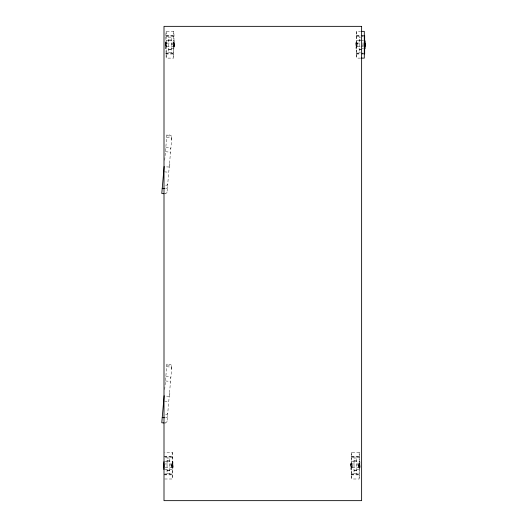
<?xml version="1.0" encoding="UTF-8"?>
<svg xmlns="http://www.w3.org/2000/svg" width="527" height="527" viewBox="0 0 527 527"><rect width="100%" height="100%" fill="white"/><g stroke="black" fill="none" stroke-linecap="round" stroke-linejoin="round"><path stroke-width="0.4" stroke-dasharray="2.63 1.98" d="M165.801 35.474L166.163 31.356L173.673 31.356L174.035 35.474L173.673 58.115L166.163 58.115L165.801 35.474L174.035 35.474M164.688 160.28L166.914 134.833C168.647 134.879 171.934 134.754 171.822 137.323L167.046 191.907L166.058 193.488L164.819 193.771A2.062 2.049 5 0 0 167.046 191.907M164.688 389.525L166.914 364.078C168.647 364.124 171.934 363.999 171.822 366.568L167.046 421.152L166.058 422.733L164.819 423.016A2.055 2.049 5 0 0 167.046 421.152M164.668 478.997L172.184 478.997L172.54 474.88L172.184 452.238L164.668 452.238M360.547 58.115L356.786 58.115L356.43 53.998L356.786 31.356L360.547 31.356M351.278 456.356L351.641 452.238L359.157 452.238L359.513 456.356L359.157 478.997L351.641 478.997L351.278 456.356L359.513 456.356M165.392 42.97L165.392 46.508M174.45 46.508L174.45 42.97M171.789 463.879L171.789 467.35M172.955 467.383L172.955 463.846M356.015 42.97L356.015 46.508M350.87 463.846L350.87 467.383M352.036 467.35L352.036 463.879M358.762 463.879L358.762 467.35M359.928 467.383L359.928 463.846M165.392 42.852L166.558 42.825L166.558 46.653L165.399 46.646M165.247 45.823L166.539 45.823M166.539 43.649L165.247 43.649M168.548 40.658L165.392 40.869L165.392 48.609L168.548 48.813M174.45 46.653L173.284 46.653L173.311 42.825M171.288 48.813L174.45 48.609L174.45 40.869L171.288 40.658M173.304 45.823L174.595 45.823M174.595 43.649L173.304 43.649M167.052 461.54L163.897 461.744M169.799 469.695L172.955 469.485L172.955 461.744L169.799 461.54M171.809 466.705L173.1 466.705M173.1 464.531L171.809 464.531M172.955 467.502L171.789 467.502M356.015 42.852L357.181 42.825L357.181 46.653L356.021 46.646M355.87 45.823L357.161 45.823M357.161 43.649L355.87 43.649M359.17 40.658L356.015 40.869L356.015 48.609L359.17 48.813M350.87 463.727L352.036 463.727M350.725 466.705L352.016 466.705M352.016 464.531L350.725 464.531M354.025 461.54L350.87 461.744L350.87 469.485L354.025 469.695M350.87 467.502L352.036 467.502M358.762 463.727L359.928 463.727M356.772 469.695L359.928 469.485L359.928 461.744L356.772 461.54M358.782 466.705L360.073 466.705M360.073 464.531L358.782 464.531M359.928 467.502L358.762 467.502M169.496 163.91L169.898 164.655L169.378 165.326M169.496 393.155L169.898 393.9L169.378 394.571M169.226 167.006L165.643 166.868M169.226 396.251L165.643 396.113M352.01 467.528L352.029 463.707M174.035 36.297L171.288 36.495L171.288 52.983L174.035 53.174M362.016 36.389L363.34 36.343M165.801 53.174L168.548 52.983L168.548 36.495L165.801 36.297M362.016 48.715L363.544 48.662M356.43 53.174L359.17 52.983L359.17 36.495L356.43 36.297M172.54 457.179L169.826 457.298L169.799 473.859L172.54 474.056M359.513 457.179L356.799 457.298L356.772 473.859L359.513 474.056M164.305 474.056L167.052 473.859L167.052 457.37L164.971 457.199M351.278 474.056L354.025 473.859L354.025 457.37L351.278 457.179M356.43 35.474L364.664 35.474M165.801 35.882L174.035 35.882M356.43 35.882L363.841 35.882M168.548 37.121L171.288 37.121M359.17 37.121L360.547 37.121M168.548 39.999L171.288 39.999M359.17 39.999L360.547 39.999M168.548 40.21L171.288 40.21M359.17 40.21L361.917 40.21M173.284 42.825L174.437 42.832M166.558 43.089L173.284 43.089M357.181 43.089L361.667 43.089M362.411 43.089L363.907 43.089M171.288 44.222C173.693 43.062 173.693 46.409 171.288 45.25M362.517 44.222L363.716 44.222M362.016 45.25L363.716 45.25M166.558 46.383L173.284 46.383M357.181 46.383L360.547 46.383M360.916 46.383L363.907 46.383M168.548 49.268L171.288 49.268M359.17 49.268L361.917 49.268M168.548 49.472L171.288 49.472M359.17 49.472L361.917 49.472M168.548 52.351L171.288 52.351M359.17 52.351L360.547 52.351M165.801 53.589L174.035 53.589M356.43 53.589L364.664 53.589M165.801 53.998L174.035 53.998M356.43 53.998L364.664 53.998M164.305 456.356L172.54 456.356M164.305 456.764L172.54 456.764M351.278 456.764L359.513 456.764M167.052 458.003L169.799 458.003M354.025 458.003L356.772 458.003M167.052 460.881L169.799 460.881M354.025 460.881L356.772 460.881M167.052 461.085L169.799 461.085M354.025 461.085L356.772 461.085M165.063 463.971L171.789 463.971M352.036 463.971L358.762 463.971M169.799 465.104C172.204 463.944 172.204 467.291 169.799 466.131M356.772 465.104C359.177 463.944 359.177 467.291 356.772 466.131M165.063 467.265L171.789 467.265M352.036 467.265L358.762 467.265M167.052 470.143L169.799 470.143M354.025 470.143L356.772 470.143M167.052 470.354L169.799 470.354M354.025 470.354L356.772 470.354M167.052 473.233L169.799 473.233M354.025 473.233L356.772 473.233M164.305 474.471L172.54 474.471M351.278 474.471L359.513 474.471M164.305 474.88L172.54 474.88M351.278 474.88L359.513 474.88M362.016 40.763L363.544 40.816M362.016 53.082L363.34 53.128M164.661 469.511L167.052 469.695M166.835 135.729L169.872 135.992A2.062 1.989 5 0 1 171.749 138.153M166.684 137.481L169.72 137.745A2.062 1.864 5 0 1 171.604 139.787M165.827 147.277L168.864 147.547A2.062 1.179 5 0 1 170.807 148.904M165.438 151.723L168.475 151.993A2.062 0.87 5 0 1 170.445 153.034M164.437 171.861L166.716 172.059A2.062 0.534 5 0 0 168.811 171.71M166.835 364.974L169.872 365.237A2.062 1.989 5 0 1 171.749 367.398M166.684 366.726L169.72 366.99A2.055 1.864 5 0 1 171.604 369.032M165.827 376.522L168.864 376.792A2.062 1.179 5 0 1 170.807 378.149M165.438 380.968L168.475 381.238A2.062 0.87 5 0 1 170.445 382.279M164.437 401.106L166.716 401.304A2.062 0.534 5 0 0 168.811 400.955M358.768 467.521L358.762 463.701M171.815 467.528L171.789 463.701L172.955 463.727M359.75 463.892L359.75 467.337M359.157 452.238L359.157 478.997M357.108 42.983L357.108 46.495M356.786 31.356L356.786 58.115M356.193 43.016L356.193 46.462M351.641 452.238L351.641 478.997M351.048 463.892L351.048 467.337M174.272 43.016L174.272 46.462M173.673 31.356L173.673 58.115M173.357 42.983L173.357 46.495M172.777 463.892L172.777 467.337M172.184 452.238L172.184 478.997M166.479 42.983L166.479 46.495M166.163 31.356L166.163 58.115M165.57 43.016L165.57 46.462M167.738 183.989A2.055 1.456 5 0 1 165.564 185.26M167.467 187.059A2.055 1.686 5 0 1 165.274 188.561M167.738 413.234A2.062 1.456 5 0 1 165.564 414.505M167.467 416.304A2.055 1.686 5 0 1 165.274 417.806"/><path stroke-width="0.79" d="M164.147 166.46L161.782 193.508L164.055 193.705M164.147 395.705L161.782 422.753L164.055 422.95M361.298 31.356L364.302 31.356L364.302 58.115L361.298 58.115M162.237 188.297L164.516 188.495M162.237 417.542L164.516 417.74M365.218 43.142L365.218 46.33M365.073 40.869L365.073 48.609M364.664 35.474L364.664 53.998M163.897 461.744L163.897 469.485M163.752 464.023L163.752 467.212M361.627 26.35L164.002 26.35L164.002 500.65L361.627 500.65L361.627 26.35"/></g></svg>
